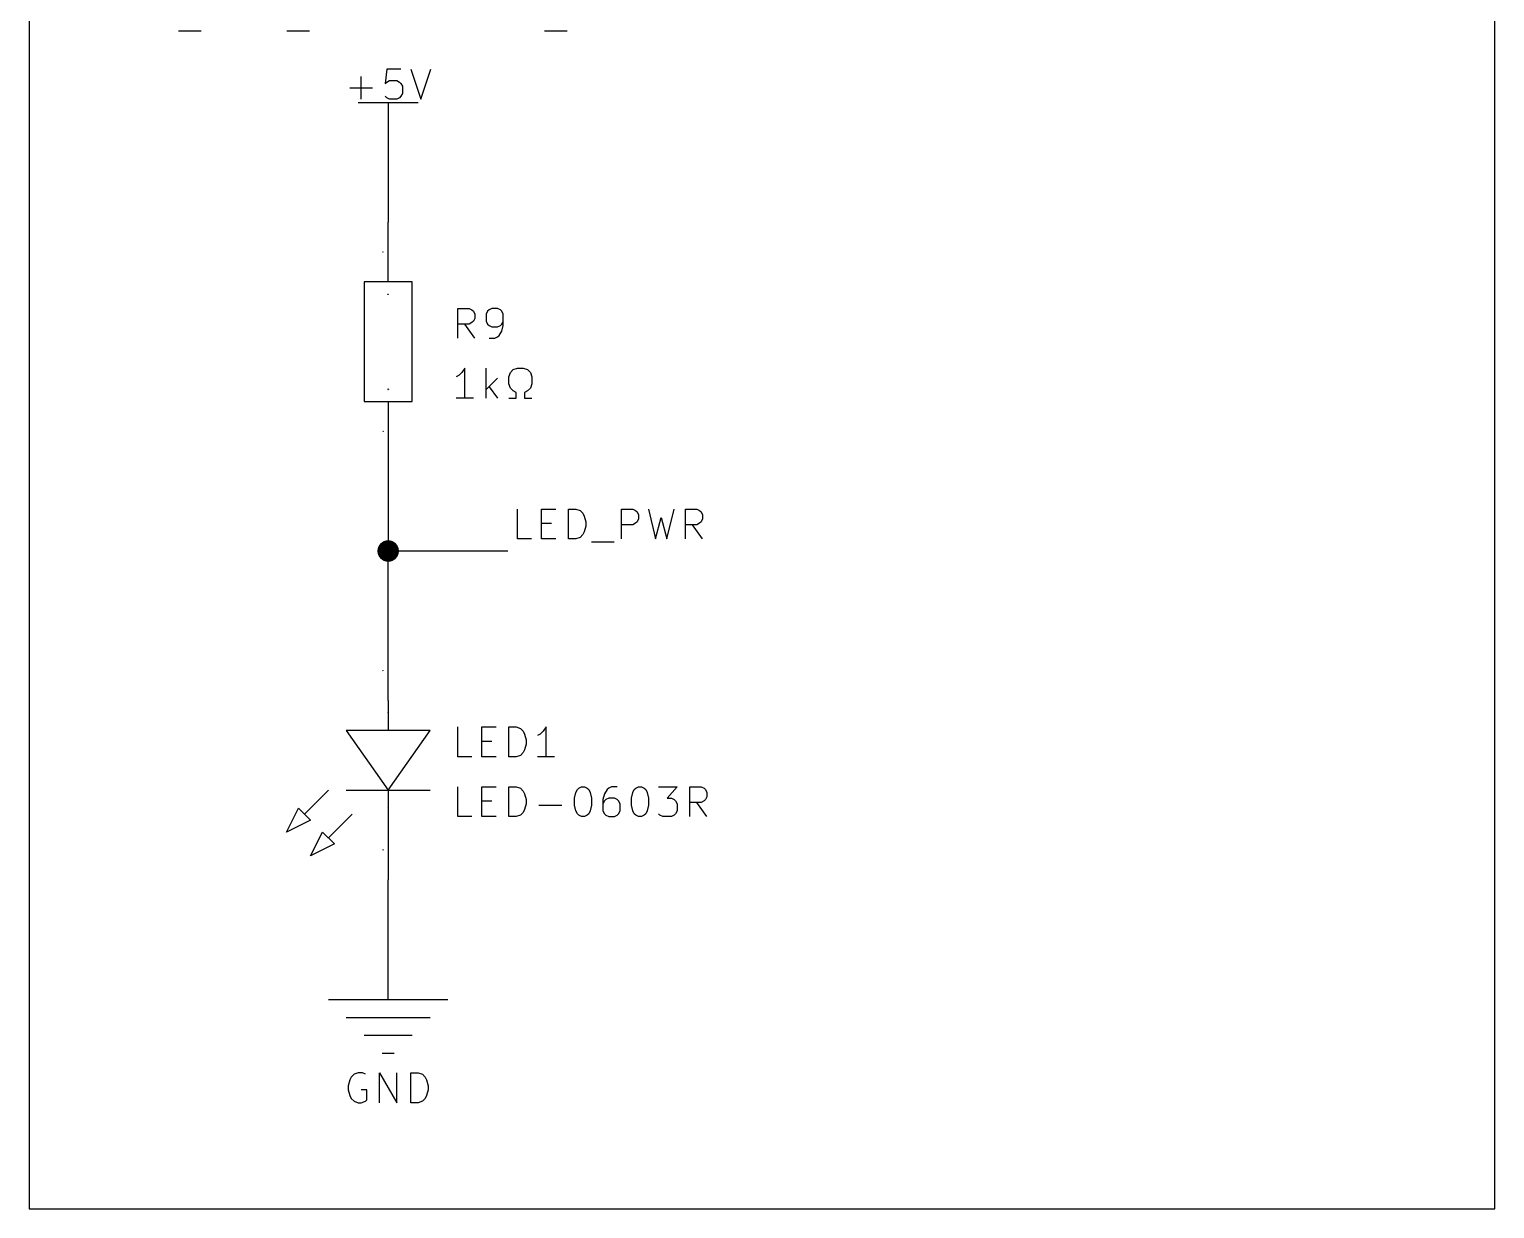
# Model space of a CAD drawing. Header units: millimetres. Extents: x 5 to 293, y -205 to -3.
# Drawn here: x 5.1 to 67.3, y -114.3 to -64.2 of the extents above; entities that cross this region are included whole.
import ezdxf

# ---------------------------------------------------------------- set-up
doc = ezdxf.new("R2010")
doc.units = ezdxf.units.MM
for name, color, linetype in [('GREENSIXTYFIVE', 129, 'CONTINUOUS'), ('LIGHTGREEN', 92, 'CONTINUOUS'), ('LIGHTMAGENTA', 212, 'CONTINUOUS'), ('LIGHTRED', 12, 'CONTINUOUS'), ('RED', 14, 'CONTINUOUS'), ('REDSIX', 19, 'CONTINUOUS'), ('YELLOWTHREE', 44, 'CONTINUOUS')]:
    doc.layers.add(name, color=color, linetype=linetype)

msp = doc.modelspace()

# ---------------------------------------------------------------- linework, layer by layer
at = {"layer": 'GREENSIXTYFIVE', "linetype": 'CONTINUOUS'}
for p, q in [((20.2595, -65.8944), (20.1991, -66.4992)), ((20.8643, -65.8944), (20.2595, -65.8944)), ((21.2876, -65.8944), (21.7109, -67.1644)), ((21.7109, -67.1644), (22.1343, -65.8944)), ((19.1709, -67.1644), (19.1709, -66.1968)), ((20.1991, -66.4992), (20.2595, -66.4387)), ((20.2595, -66.4387), (20.3805, -66.3782)), ((20.3805, -66.3782), (20.6829, -66.3782)), ((20.6829, -66.3782), (20.8038, -66.4387)), ((20.8038, -66.4387), (20.8643, -66.4992)), ((20.8643, -66.4992), (20.9248, -66.6201)), ((18.6871, -66.6806), (19.6548, -66.6806)), ((20.2595, -67.104), (20.1991, -67.0435)), ((20.3805, -67.1644), (20.2595, -67.104)), ((20.6829, -67.1644), (20.3805, -67.1644)), ((20.8038, -67.104), (20.6829, -67.1644)), ((20.8643, -67.0435), (20.8038, -67.104)), ((20.9248, -66.9225), (20.8643, -67.0435)), ((20.9248, -66.6201), (20.9248, -66.9225)), ((20.3064, -75.4476), (20.3076, -75.4452)), ((20.3064, -75.4537), (20.3064, -75.4476)), ((20.3076, -75.4561), (20.3064, -75.4537)), ((20.3076, -75.4452), (20.3088, -75.444)), ((20.3088, -75.4573), (20.3076, -75.4561)), ((20.3088, -75.444), (20.3112, -75.4428)), ((20.3112, -75.4428), (20.3136, -75.4428)), ((20.3136, -75.4428), (20.3172, -75.444)), ((20.3172, -75.444), (20.3318, -75.4585)), ((20.3318, -75.4585), (20.3318, -75.4428)), ((23.2735, -77.3244), (23.2735, -76.0544)), ((23.2735, -76.0544), (23.7573, -76.0544)), ((23.7573, -76.0544), (23.8783, -76.1149)), ((23.8783, -76.1149), (23.9388, -76.1754)), ((23.9388, -76.1754), (23.9992, -76.2963)), ((23.9992, -76.4778), (23.9388, -76.5987)), ((23.9992, -76.2963), (23.9992, -76.4778)), ((24.5435, -76.1754), (24.4831, -76.2963)), ((24.4831, -76.2963), (24.4831, -76.5987)), ((24.604, -76.1149), (24.5435, -76.1754)), ((24.725, -76.0544), (24.604, -76.1149)), ((24.9669, -76.0544), (24.725, -76.0544)), ((25.0878, -76.1149), (24.9669, -76.0544)), ((25.1483, -76.1754), (25.0878, -76.1149)), ((25.2088, -76.2963), (25.1483, -76.1754)), ((25.2088, -76.7801), (25.2088, -76.2963)), ((23.7573, -76.7197), (23.2735, -76.7197)), ((23.9992, -77.3244), (23.5759, -76.7197)), ((23.8783, -76.6592), (23.7573, -76.7197)), ((23.9388, -76.5987), (23.8783, -76.6592)), ((24.4831, -76.5987), (24.5435, -76.7197)), ((24.5435, -76.7197), (24.604, -76.7801)), ((24.604, -76.7801), (24.725, -76.8406)), ((24.725, -76.8406), (24.9669, -76.8406)), ((24.9669, -76.8406), (25.0878, -76.7801)), ((25.0273, -77.2035), (25.1483, -77.022)), ((25.0878, -76.7801), (25.1483, -76.7197)), ((25.1483, -76.7197), (25.2088, -76.5987)), ((25.1483, -77.022), (25.2088, -76.7801)), ((24.604, -77.3244), (24.8459, -77.3244)), ((24.8459, -77.3244), (24.9669, -77.264)), ((24.9669, -77.264), (25.0273, -77.2035)), ((23.334, -78.8968), (23.2131, -78.9573)), ((23.455, -78.7759), (23.334, -78.8968)), ((23.5759, -78.5944), (23.455, -78.7759)), ((23.5759, -79.8644), (23.5759, -78.5944)), ((24.483, -79.8644), (24.483, -78.5944)), ((24.9668, -79.0178), (24.483, -79.5016)), ((25.4507, -78.9573), (25.5111, -78.7759)), ((25.4507, -79.2597), (25.4507, -78.9573)), ((25.5111, -78.7759), (25.6321, -78.6549)), ((25.6321, -78.6549), (25.8135, -78.5944)), ((25.8135, -78.5944), (26.0554, -78.5944)), ((26.0554, -78.5944), (26.2368, -78.6549)), ((26.2368, -78.6549), (26.3578, -78.7759)), ((26.3578, -78.7759), (26.4183, -78.9573)), ((26.4183, -78.9573), (26.4183, -79.2597)), ((20.3318, -79.4899), (20.3064, -79.4899)), ((20.3064, -79.4899), (20.31, -79.4923)), ((20.31, -79.4923), (20.3124, -79.4947)), ((20.3124, -79.4947), (20.3136, -79.4971)), ((20.3318, -79.4826), (20.3318, -79.4971)), ((24.604, -79.3806), (24.9668, -79.8644)), ((25.5111, -79.4411), (25.4507, -79.2597)), ((25.6321, -79.562), (25.5111, -79.4411)), ((25.753, -79.6225), (25.6321, -79.562)), ((25.753, -79.8644), (25.753, -79.6225)), ((26.2368, -79.562), (26.1159, -79.6225)), ((26.1159, -79.6225), (26.1159, -79.8644)), ((26.3578, -79.4411), (26.2368, -79.562)), ((26.4183, -79.2597), (26.3578, -79.4411)), ((23.9388, -79.8644), (23.2131, -79.8644)), ((25.4507, -79.8644), (25.753, -79.8644)), ((26.1159, -79.8644), (26.4183, -79.8644)), ((20.3064, -93.2289), (20.3318, -93.2204)), ((20.3318, -93.2373), (20.3064, -93.2289)), ((20.3245, -93.2349), (20.3245, -93.2228)), ((23.2735, -95.1044), (23.2735, -93.8344)), ((24.3016, -95.1044), (24.3016, -93.8344)), ((24.3016, -93.8344), (24.9064, -93.8344)), ((25.4506, -95.1044), (25.4506, -93.8344)), ((25.4506, -93.8344), (25.753, -93.8344)), ((25.753, -93.8344), (25.9344, -93.8949)), ((25.9344, -93.8949), (26.0554, -94.0159)), ((27.023, -93.8344), (26.9021, -94.0159)), ((27.023, -95.1044), (27.023, -93.8344)), ((24.3016, -94.4392), (24.725, -94.4392)), ((26.0554, -94.0159), (26.1159, -94.1368)), ((26.1159, -94.1368), (26.1763, -94.3787)), ((26.1763, -94.5601), (26.1159, -94.802)), ((26.1763, -94.3787), (26.1763, -94.5601)), ((26.7811, -94.1368), (26.6602, -94.1973)), ((26.9021, -94.0159), (26.7811, -94.1368)), ((23.8783, -95.1044), (23.2735, -95.1044)), ((24.9064, -95.1044), (24.3016, -95.1044)), ((25.753, -95.1044), (25.4506, -95.1044)), ((25.9344, -95.044), (25.753, -95.1044)), ((26.0554, -94.923), (25.9344, -95.044)), ((26.1159, -94.802), (26.0554, -94.923)), ((27.3859, -95.1044), (26.6602, -95.1044)), ((23.2735, -97.6444), (23.2735, -96.3744)), ((24.3016, -97.6444), (24.3016, -96.3744)), ((24.3016, -96.3744), (24.9064, -96.3744)), ((25.4506, -97.6444), (25.4506, -96.3744)), ((25.4506, -96.3744), (25.753, -96.3744)), ((25.753, -96.3744), (25.9344, -96.4349)), ((25.9344, -96.4349), (26.0554, -96.5559)), ((28.3535, -96.4954), (28.414, -96.4349)), ((28.414, -96.4349), (28.5349, -96.3744)), ((28.5349, -96.3744), (28.6559, -96.3744)), ((28.6559, -96.3744), (28.7768, -96.4349)), ((28.7768, -96.4349), (28.8373, -96.4954)), ((29.684, -96.4349), (29.6235, -96.4954)), ((29.8049, -96.3744), (29.684, -96.4349)), ((30.0468, -96.3744), (29.8049, -96.3744)), ((30.7725, -96.4954), (30.833, -96.4349)), ((30.833, -96.4349), (30.9539, -96.3744)), ((30.9539, -96.3744), (31.0749, -96.3744)), ((31.0749, -96.3744), (31.1958, -96.4349)), ((31.1958, -96.4349), (31.2563, -96.4954)), ((31.8006, -96.3744), (32.5868, -96.3744)), ((32.5868, -96.3744), (32.1634, -96.8582)), ((33.131, -97.6444), (33.131, -96.3744)), ((33.131, -96.3744), (33.6148, -96.3744)), ((33.6148, -96.3744), (33.7358, -96.4349)), ((33.7358, -96.4349), (33.7963, -96.4954)), ((24.3016, -96.9792), (24.725, -96.9792)), ((26.0554, -96.5559), (26.1159, -96.6768)), ((26.1159, -96.6768), (26.1763, -96.9187)), ((26.1763, -96.9187), (26.1763, -97.1001)), ((28.2326, -96.8582), (28.293, -96.6163)), ((28.2326, -97.1606), (28.2326, -96.8582)), ((28.293, -96.6163), (28.3535, -96.4954)), ((28.8373, -96.4954), (28.8978, -96.6163)), ((28.8978, -96.6163), (28.9583, -96.8582)), ((28.9583, -96.8582), (28.9583, -97.1606)), ((29.5025, -96.6768), (29.4421, -96.9187)), ((29.4421, -96.9187), (29.4421, -97.4025)), ((29.5025, -96.9792), (29.4421, -97.1001)), ((29.6235, -96.4954), (29.5025, -96.6768)), ((29.563, -96.9187), (29.5025, -96.9792)), ((29.684, -96.8582), (29.563, -96.9187)), ((29.9259, -96.8582), (29.684, -96.8582)), ((30.0468, -96.9187), (29.9259, -96.8582)), ((30.1073, -96.9792), (30.0468, -96.9187)), ((30.1678, -97.1001), (30.1073, -96.9792)), ((30.6516, -96.8582), (30.712, -96.6163)), ((30.6516, -97.1606), (30.6516, -96.8582)), ((30.712, -96.6163), (30.7725, -96.4954)), ((31.2563, -96.4954), (31.3168, -96.6163)), ((31.3168, -96.6163), (31.3773, -96.8582)), ((31.3773, -96.8582), (31.3773, -97.1606)), ((32.1634, -96.8582), (32.3449, -96.8582)), ((32.3449, -96.8582), (32.4658, -96.9187)), ((32.4658, -96.9187), (32.5263, -96.9792)), ((32.5263, -96.9792), (32.5868, -97.1001)), ((33.6148, -97.0397), (33.131, -97.0397)), ((33.8567, -97.6444), (33.4334, -97.0397)), ((33.7358, -96.9792), (33.6148, -97.0397)), ((33.7963, -96.9187), (33.7358, -96.9792)), ((33.7963, -96.4954), (33.8567, -96.6163)), ((33.8567, -96.7978), (33.7963, -96.9187)), ((33.8567, -96.6163), (33.8567, -96.7978)), ((20.3064, -97.2614), (20.3209, -97.2759)), ((20.3318, -97.2759), (20.3064, -97.2759)), ((20.3318, -97.2614), (20.3172, -97.2723)), ((23.8783, -97.6444), (23.2735, -97.6444)), ((24.9064, -97.6444), (24.3016, -97.6444)), ((25.753, -97.6444), (25.4506, -97.6444)), ((25.9344, -97.584), (25.753, -97.6444)), ((26.0554, -97.463), (25.9344, -97.584)), ((26.1159, -97.342), (26.0554, -97.463)), ((26.1763, -97.1001), (26.1159, -97.342)), ((26.7206, -97.1606), (27.6883, -97.1606)), ((28.293, -97.4025), (28.2326, -97.1606)), ((28.3535, -97.5235), (28.293, -97.4025)), ((28.414, -97.584), (28.3535, -97.5235)), ((28.5349, -97.6444), (28.414, -97.584)), ((28.6559, -97.6444), (28.5349, -97.6444)), ((28.7768, -97.584), (28.6559, -97.6444)), ((28.8373, -97.5235), (28.7768, -97.584)), ((28.8978, -97.4025), (28.8373, -97.5235)), ((28.9583, -97.1606), (28.8978, -97.4025)), ((29.4421, -97.4025), (29.5025, -97.5235)), ((29.5025, -97.5235), (29.563, -97.584)), ((29.563, -97.584), (29.684, -97.6444)), ((29.684, -97.6444), (29.9259, -97.6444)), ((29.9259, -97.6444), (30.0468, -97.584)), ((30.0468, -97.584), (30.1073, -97.5235)), ((30.1073, -97.5235), (30.1678, -97.4025)), ((30.1678, -97.4025), (30.1678, -97.1001)), ((30.712, -97.4025), (30.6516, -97.1606)), ((30.7725, -97.5235), (30.712, -97.4025)), ((30.833, -97.584), (30.7725, -97.5235)), ((30.9539, -97.6444), (30.833, -97.584)), ((31.0749, -97.6444), (30.9539, -97.6444)), ((31.1958, -97.584), (31.0749, -97.6444)), ((31.2563, -97.5235), (31.1958, -97.584)), ((31.3168, -97.4025), (31.2563, -97.5235)), ((31.3773, -97.1606), (31.3168, -97.4025)), ((31.8611, -97.584), (31.8006, -97.5235)), ((31.982, -97.6444), (31.8611, -97.584)), ((32.3449, -97.6444), (31.982, -97.6444)), ((32.4658, -97.584), (32.3449, -97.6444)), ((32.5263, -97.5235), (32.4658, -97.584)), ((32.5868, -97.4025), (32.5263, -97.5235)), ((32.5868, -97.1001), (32.5868, -97.4025)), ((18.6871, -108.8316), (18.6267, -109.0735)), ((18.7476, -108.7107), (18.6871, -108.8316)), ((18.8686, -108.5897), (18.7476, -108.7107)), ((19.05, -108.5292), (18.8686, -108.5897)), ((19.2314, -108.5292), (19.05, -108.5292)), ((19.3524, -108.5897), (19.2314, -108.5292)), ((19.9571, -109.7992), (19.9571, -108.5292)), ((19.9571, -108.5292), (20.6828, -109.7992)), ((20.6828, -109.7992), (20.6828, -108.5292)), ((21.2876, -109.7992), (21.2876, -108.5292)), ((21.2876, -108.5292), (21.59, -108.5292)), ((21.59, -108.5292), (21.7714, -108.5897)), ((21.7714, -108.5897), (21.8924, -108.7107)), ((21.8924, -108.7107), (21.9529, -108.8316)), ((21.9529, -108.8316), (22.0133, -109.0735)), ((18.6267, -109.0735), (18.6267, -109.2549)), ((18.6267, -109.2549), (18.6871, -109.4968)), ((18.6871, -109.4968), (18.7476, -109.6178)), ((19.4128, -109.2549), (19.1709, -109.2549)), ((19.4128, -109.6783), (19.4128, -109.2549)), ((21.9529, -109.4968), (21.8924, -109.6178)), ((22.0133, -109.2549), (21.9529, -109.4968)), ((22.0133, -109.0735), (22.0133, -109.2549)), ((18.7476, -109.6178), (18.8686, -109.7388)), ((18.8686, -109.7388), (19.05, -109.7992)), ((19.05, -109.7992), (19.1709, -109.7992)), ((19.1709, -109.7992), (19.3524, -109.7388)), ((19.3524, -109.7388), (19.4128, -109.6783)), ((21.59, -109.7992), (21.2876, -109.7992)), ((21.7714, -109.7388), (21.59, -109.7992)), ((21.8924, -109.6178), (21.7714, -109.7388))]:
    msp.add_line(p, q, dxfattribs=at)
at = {"layer": 'LIGHTGREEN', "linetype": 'CONTINUOUS'}
for p, q in [((20.32, -69.85), (20.32, -72.39)), ((20.32, -82.55), (20.32, -86.36)), ((20.32, -90.17), (20.32, -86.36)), ((25.4, -86.36), (20.32, -86.36)), ((20.32, -102.87), (20.32, -100.33))]:
    msp.add_line(p, q, dxfattribs=at)
at = {"layer": 'LIGHTGREEN', "const_width": 0.4572}
msp.add_lwpolyline([(20.0914, -86.36, 1), (20.5486, -86.36, 1)], format="xyb", close=True, dxfattribs=at)
at = {"layer": 'LIGHTMAGENTA', "linetype": 'CONTINUOUS'}
for p, q in [((5.08, -60.96), (5.08, -114.3)), ((67.31, -114.3), (67.31, -60.96)), ((5.08, -114.3), (67.31, -114.3))]:
    msp.add_line(p, q, dxfattribs=at)
at = {"layer": 'LIGHTRED', "linetype": 'CONTINUOUS'}
for p, q in [((20.0883, -73.6575), (20.0895, -73.6551)), ((20.0883, -73.6636), (20.0883, -73.6575)), ((20.0895, -73.666), (20.0883, -73.6636)), ((20.0895, -73.6551), (20.0907, -73.6539)), ((20.0907, -73.6672), (20.0895, -73.666)), ((20.0907, -73.6539), (20.0931, -73.6527)), ((20.0931, -73.6527), (20.0955, -73.6527)), ((20.0955, -73.6527), (20.0991, -73.6539)), ((20.0991, -73.6539), (20.1137, -73.6684)), ((20.1137, -73.6684), (20.1137, -73.6527)), ((20.1137, -81.28), (20.0883, -81.28)), ((20.0883, -81.28), (20.0919, -81.2824)), ((20.0919, -81.2824), (20.0943, -81.2848)), ((20.0943, -81.2848), (20.0955, -81.2872)), ((20.1137, -81.2727), (20.1137, -81.2872)), ((20.0883, -91.4375), (20.0895, -91.4351)), ((20.0883, -91.4436), (20.0883, -91.4375)), ((20.0895, -91.446), (20.0883, -91.4436)), ((20.0895, -91.4351), (20.0907, -91.4339)), ((20.0907, -91.4472), (20.0895, -91.446)), ((20.0907, -91.4339), (20.0931, -91.4327)), ((20.0931, -91.4327), (20.0955, -91.4327)), ((20.0955, -91.4327), (20.0991, -91.4339)), ((20.0991, -91.4339), (20.1137, -91.4484)), ((20.1137, -91.4484), (20.1137, -91.4327)), ((20.1137, -99.06), (20.0883, -99.06)), ((20.0883, -99.06), (20.0919, -99.0624)), ((20.0919, -99.0624), (20.0943, -99.0648)), ((20.0943, -99.0648), (20.0955, -99.0672)), ((20.1137, -99.0527), (20.1137, -99.0672))]:
    msp.add_line(p, q, dxfattribs=at)
at = {"layer": 'RED', "linetype": 'CONTINUOUS'}
for p, q in [((19.05, -67.31), (21.59, -67.31)), ((20.32, -67.31), (20.32, -68.58)), ((20.32, -68.58), (20.32, -69.85)), ((20.32, -74.93), (20.32, -72.39)), ((21.336, -74.93), (19.304, -74.93)), ((19.304, -74.93), (19.304, -80.01)), ((21.336, -80.01), (21.336, -74.93)), ((19.304, -80.01), (21.336, -80.01)), ((20.32, -80.01), (20.32, -82.55)), ((20.32, -92.71), (20.32, -90.17)), ((20.32, -92.71), (20.32, -93.98)), ((18.542, -93.98), (20.32, -96.52)), ((22.098, -93.98), (18.542, -93.98)), ((20.32, -96.52), (22.098, -93.98)), ((17.78, -96.52), (16.764, -97.536)), ((18.542, -96.52), (22.098, -96.52)), ((20.32, -96.52), (20.32, -97.79)), ((16.002, -98.298), (16.51, -97.282)), ((16.51, -97.282), (17.018, -97.79)), ((18.796, -97.536), (17.78, -98.552)), ((17.018, -97.79), (16.002, -98.298)), ((17.018, -99.314), (17.526, -98.298)), ((17.526, -98.298), (18.034, -98.806)), ((20.32, -97.79), (20.32, -100.33)), ((18.034, -98.806), (17.018, -99.314)), ((20.32, -105.41), (20.32, -102.87)), ((17.78, -105.41), (22.86, -105.41)), ((18.542, -106.172), (22.098, -106.172)), ((19.304, -106.934), (21.336, -106.934)), ((20.066, -107.696), (20.574, -107.696))]:
    msp.add_line(p, q, dxfattribs=at)
at = {"layer": 'REDSIX', "linetype": 'CONTINUOUS'}
for p, q in [((25.8067, -85.8469), (25.8067, -84.5769)), ((26.8348, -85.8469), (26.8348, -84.5769)), ((26.8348, -84.5769), (27.4396, -84.5769)), ((27.9838, -85.8469), (27.9838, -84.5769)), ((27.9838, -84.5769), (28.2862, -84.5769)), ((28.2862, -84.5769), (28.4676, -84.6374)), ((30.2214, -85.8469), (30.2214, -84.5769)), ((30.2214, -84.5769), (30.7052, -84.5769)), ((30.7052, -84.5769), (30.8262, -84.6374)), ((31.3705, -84.5769), (31.6729, -85.8469)), ((32.1567, -85.8469), (32.4591, -84.5769)), ((32.9428, -85.8469), (32.9428, -84.5769)), ((32.9428, -84.5769), (33.4266, -84.5769)), ((33.4266, -84.5769), (33.5476, -84.6374)), ((26.8348, -85.1817), (27.2582, -85.1817)), ((28.4676, -84.6374), (28.5886, -84.7584)), ((28.5886, -84.7584), (28.6491, -84.8793)), ((28.6491, -84.8793), (28.7095, -85.1212)), ((28.7095, -85.1212), (28.7095, -85.3026)), ((30.7052, -85.2422), (30.2214, -85.2422)), ((30.8262, -85.1817), (30.7052, -85.2422)), ((30.8262, -84.6374), (30.8867, -84.6979)), ((30.8867, -85.1212), (30.8262, -85.1817)), ((30.8867, -84.6979), (30.9471, -84.8188)), ((30.9471, -85.0003), (30.8867, -85.1212)), ((30.9471, -84.8188), (30.9471, -85.0003)), ((31.6729, -85.8469), (31.9148, -84.9398)), ((31.9148, -84.9398), (32.1567, -85.8469)), ((33.4266, -85.2422), (32.9428, -85.2422)), ((33.6685, -85.8469), (33.2452, -85.2422)), ((33.5476, -85.1817), (33.4266, -85.2422)), ((33.5476, -84.6374), (33.6081, -84.6979)), ((33.6081, -85.1212), (33.5476, -85.1817)), ((33.6081, -84.6979), (33.6685, -84.8188)), ((33.6685, -85.0003), (33.6081, -85.1212)), ((33.6685, -84.8188), (33.6685, -85.0003)), ((26.4115, -85.8469), (25.8067, -85.8469)), ((27.4396, -85.8469), (26.8348, -85.8469)), ((28.2862, -85.8469), (27.9838, -85.8469)), ((28.4676, -85.7865), (28.2862, -85.8469)), ((28.5886, -85.6655), (28.4676, -85.7865)), ((28.6491, -85.5445), (28.5886, -85.6655)), ((28.7095, -85.3026), (28.6491, -85.5445)), ((28.9515, -85.9679), (29.9191, -85.9679))]:
    msp.add_line(p, q, dxfattribs=at)
at = {"layer": 'YELLOWTHREE', "linetype": 'CONTINUOUS'}
for p, q in [((11.4135, -64.2577), (12.3811, -64.2577)), ((16.0096, -64.2577), (16.9772, -64.2577)), ((26.9558, -64.2577), (27.9234, -64.2577))]:
    msp.add_line(p, q, dxfattribs=at)

doc.saveas('drawing.dxf')
